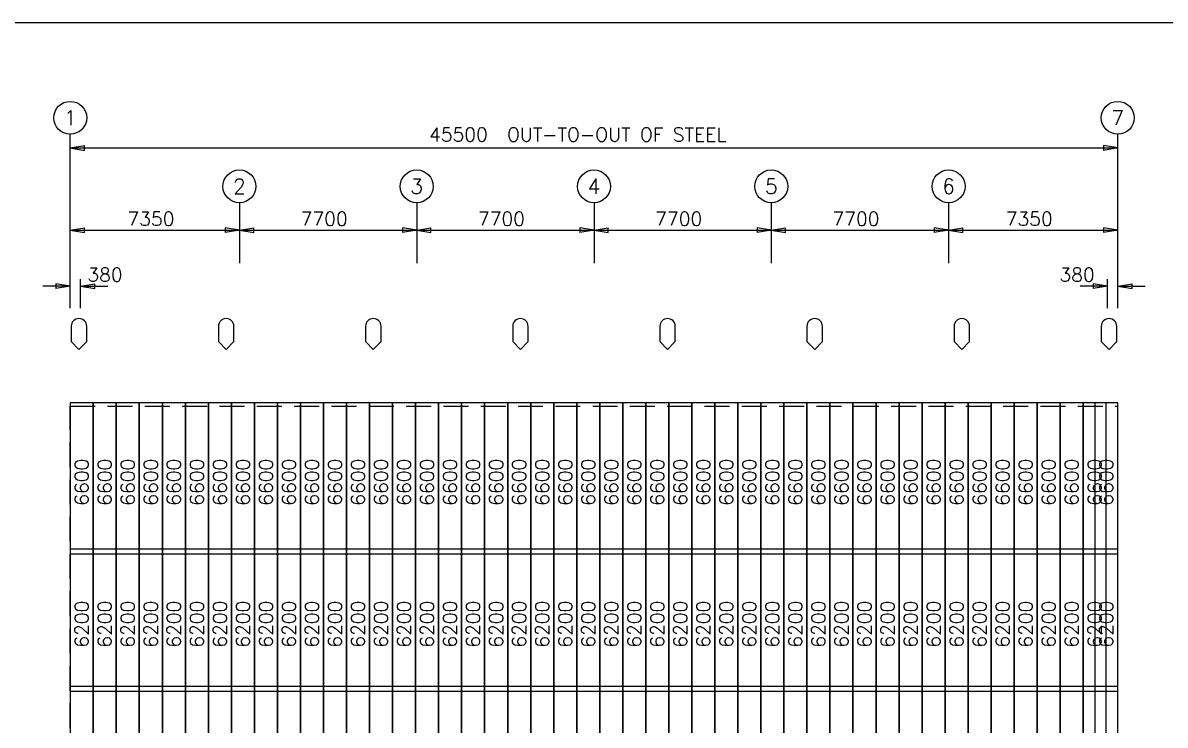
# Model space of a CAD drawing. Extents: x 0 to 143323, y 0 to 101350.
# Drawn here: x 50303 to 99921, y 70825 to 101350 of the extents above; entities that cross this region are included whole.
import ezdxf
from ezdxf.enums import TextEntityAlignment as Align

# ---------------------------------------------------------------- set-up
doc = ezdxf.new("R2010")
doc.units = 0
doc.linetypes.add('CONTIN', pattern=[0])
doc.linetypes.add('DASHED', pattern=[1620.9, 1083.5, -537.4])
doc.layers.get('0').update_dxf_attribs({"linetype": 'CONTIN'})
for name, color, linetype in [('1', 7, 'CONTIN'), ('11', 7, 'CONTIN'), ('12', 6, 'CONTIN'), ('13', 1, 'CONTIN'), ('15', 7, 'CONTIN'), ('2', 6, 'CONTIN'), ('22', 7, 'CONTIN'), ('3', 7, 'CONTIN'), ('5', 5, 'DASHED')]:
    doc.layers.add(name, color=color, linetype=linetype)
doc.styles.add('SIMPLEX', font='SIMPLEX')

# ---------------------------------------------------------------- blocks, each defined once
blk = doc.blocks.new('SHIELD')
for p, q in [((-12.7, 38.1), (-12.7, 12.7)), ((12.7, 12.7), (12.7, 38.1)), ((-12.7, 12.7), (0, 0)), ((0, 0), (12.7, 12.7))]:
    blk.add_line(p, q)
blk.add_arc((0, 38.1), 12.7, 0, 180)
blk = doc.blocks.new('ARROW')
for p, q in [((0, 0), (-619.73676, 103.289467)), ((-619.73676, 103.289467), (-619.73676, -103.28947)), ((0, 0), (-619.73676, -103.28947))]:
    blk.add_line(p, q)
blk = doc.blocks.new('ROFSHT')
at = {"layer": '1'}
for p, q in [((-0.00024, 61149.2617), (-0.00024, 54579.9219)), ((999.99982, 61149.2617), (-0.00024, 61149.2617)), ((999.99982, 54579.9219), (999.99982, 61149.2617)), ((999.99982, 61149.2617), (999.99982, 54579.9219)), ((1999.99963, 61149.2617), (999.99982, 61149.2617)), ((1999.99963, 54579.9219), (1999.99963, 61149.2617)), ((1999.99963, 61149.2617), (1999.99963, 54579.9219)), ((2999.99976, 61149.2617), (1999.99963, 61149.2617)), ((2999.99976, 54579.9219), (2999.99976, 61149.2617)), ((2999.99976, 61149.2617), (2999.99976, 54579.9219)), ((4000, 61149.2617), (2999.99976, 61149.2617)), ((3999.99927, 61149.2617), (3999.99927, 54579.9219)), ((4999.99951, 61149.2617), (3999.99927, 61149.2617)), ((4000, 54579.9219), (4000, 61149.2617)), ((4999.99951, 54579.9219), (4999.99951, 61149.2617)), ((5000, 61149.2617), (5000, 54579.9219)), ((5999.99951, 61149.2617), (5000, 61149.2617)), ((5999.99951, 54579.9219), (5999.99951, 61149.2617)), ((5999.99951, 61149.2617), (5999.99951, 54579.9219)), ((6999.99951, 61149.2617), (5999.99951, 61149.2617)), ((6999.99951, 54579.9219), (6999.99951, 61149.2617)), ((6999.99951, 61149.2617), (6999.99951, 54579.9219)), ((8000, 61149.2617), (6999.99951, 61149.2617)), ((8000, 54579.9219), (8000, 61149.2617)), ((8000, 61149.2617), (8000, 54579.9219)), ((9000, 61149.2617), (8000, 61149.2617)), ((9000, 54579.9219), (9000, 61149.2617)), ((9000, 61149.2617), (9000, 54579.9219)), ((10000, 61149.2617), (9000, 61149.2617)), ((10000, 54579.9219), (10000, 61149.2617)), ((10000, 61149.2617), (10000, 54579.9219)), ((11000.001, 61149.2617), (10000, 61149.2617)), ((11000, 61149.2617), (11000, 54579.9219)), ((12000, 61149.2617), (11000, 61149.2617)), ((11000.001, 54579.9219), (11000.001, 61149.2617)), ((12000, 54579.9219), (12000, 61149.2617)), ((12000, 61149.2617), (12000, 54579.9219)), ((13000, 61149.2617), (12000, 61149.2617)), ((13000, 54579.9219), (13000, 61149.2617)), ((13000, 61149.2617), (13000, 54579.9219)), ((13999.998, 61149.2617), (13000, 61149.2617)), ((13999.998, 54579.9219), (13999.998, 61149.2617)), ((13999.998, 61149.2617), (13999.998, 54579.9219)), ((14999.998, 61149.2617), (13999.998, 61149.2617)), ((14999.998, 54579.9219), (14999.998, 61149.2617)), ((15000, 61149.2617), (15000, 54579.9219)), ((16000, 61149.2617), (15000, 61149.2617)), ((16000, 54579.9219), (16000, 61149.2617)), ((16000, 61149.2617), (16000, 54579.9219)), ((17000, 61149.2617), (16000, 61149.2617)), ((17000, 54579.9219), (17000, 61149.2617)), ((17000, 61149.2617), (17000, 54579.9219)), ((17999.998, 61149.2617), (17000, 61149.2617)), ((17999.998, 54579.9219), (17999.998, 61149.2617)), ((18000, 61149.2617), (18000, 54579.9219)), ((19000, 61149.2617), (18000, 61149.2617)), ((19000, 54579.9219), (19000, 61149.2617)), ((19000, 61149.2617), (19000, 54579.9219)), ((20000, 61149.2617), (19000, 61149.2617)), ((20000, 54579.9219), (20000, 61149.2617)), ((20000, 61149.2617), (20000, 54579.9219)), ((21000, 61149.2617), (20000, 61149.2617)), ((21000, 54579.9219), (21000, 61149.2617)), ((21000, 61149.2617), (21000, 54579.9219)), ((22000, 61149.2617), (21000, 61149.2617)), ((22000, 54579.9219), (22000, 61149.2617)), ((22000, 61149.2617), (22000, 54579.9219)), ((22999.998, 61149.2617), (22000, 61149.2617)), ((22999.998, 54579.9219), (22999.998, 61149.2617)), ((23000, 61149.2617), (23000, 54579.9219)), ((24000, 61149.2617), (23000, 61149.2617)), ((24000, 54579.9219), (24000, 61149.2617)), ((24000, 61149.2617), (24000, 54579.9219)), ((25000, 61149.2617), (24000, 61149.2617)), ((25000, 54579.9219), (25000, 61149.2617)), ((25000, 61149.2617), (25000, 54579.9219)), ((25999.998, 61149.2617), (25000, 61149.2617)), ((25999.998, 54579.9219), (25999.998, 61149.2617)), ((26000, 61149.2617), (26000, 54579.9219)), ((27000.0039, 61149.2617), (26000, 61149.2617)), ((27000.0039, 54579.9219), (27000.0039, 61149.2617)), ((27000.0039, 61149.2617), (27000.0039, 54579.9219)), ((28000.0039, 61149.2617), (27000.0039, 61149.2617)), ((27999.9961, 61149.2617), (27999.9961, 54579.9219)), ((29000, 61149.2617), (27999.9961, 61149.2617)), ((28000.0039, 54579.9219), (28000.0039, 61149.2617)), ((29000, 54579.9219), (29000, 61149.2617)), ((29000, 61149.2617), (29000, 54579.9219)), ((30000, 61149.2617), (29000, 61149.2617)), ((30000, 54579.9219), (30000, 61149.2617)), ((30000, 61149.2617), (30000, 54579.9219)), ((31000.0039, 61149.2617), (30000, 61149.2617)), ((30999.9961, 61149.2617), (30999.9961, 54579.9219)), ((32000, 61149.2617), (30999.9961, 61149.2617)), ((31000.0039, 54579.9219), (31000.0039, 61149.2617)), ((32000, 54579.9219), (32000, 61149.2617)), ((32000, 61149.2617), (32000, 54579.9219)), ((33000, 61149.2617), (32000, 61149.2617)), ((33000, 54579.9219), (33000, 61149.2617)), ((33000, 61149.2617), (33000, 54579.9219)), ((34000, 61149.2617), (33000, 61149.2617)), ((34000, 54579.9219), (34000, 61149.2617)), ((34000, 61149.2617), (34000, 54579.9219)), ((35000, 61149.2617), (34000, 61149.2617)), ((35000, 54579.9219), (35000, 61149.2617)), ((35000, 61149.2617), (35000, 54579.9219)), ((36000, 61149.2617), (35000, 61149.2617)), ((36000, 54579.9219), (36000, 61149.2617)), ((36000, 61149.2617), (36000, 54579.9219)), ((37000, 61149.2617), (36000, 61149.2617)), ((37000, 54579.9219), (37000, 61149.2617)), ((37000, 61149.2617), (37000, 54579.9219)), ((38000, 61149.2617), (37000, 61149.2617)), ((38000, 54579.9219), (38000, 61149.2617)), ((38000, 61149.2617), (38000, 54579.9219)), ((39000, 61149.2617), (38000, 61149.2617)), ((39000, 54579.9219), (39000, 61149.2617)), ((39000, 61149.2617), (39000, 54579.9219)), ((40000, 61149.2617), (39000, 61149.2617)), ((40000, 54579.9219), (40000, 61149.2617)), ((40000, 61149.2617), (40000, 54579.9219)), ((41000.0039, 61149.2617), (40000, 61149.2617)), ((41000, 61149.2617), (41000, 54579.9219)), ((42000, 61149.2617), (41000, 61149.2617)), ((41000.0039, 54579.9219), (41000.0039, 61149.2617)), ((42000, 54579.9219), (42000, 61149.2617)), ((42000, 61149.2617), (42000, 54579.9219)), ((43000, 61149.2617), (42000, 61149.2617)), ((43000, 54579.9219), (43000, 61149.2617)), ((43000, 61149.2617), (43000, 54579.9219)), ((44000.0039, 61149.2617), (43000, 61149.2617)), ((44000, 61149.2617), (44000, 54579.9219)), ((45000, 61149.2617), (44000, 61149.2617)), ((44000.0039, 54579.9219), (44000.0039, 61149.2617)), ((44500, 61149.2617), (44500, 54579.9219)), ((45500, 61149.2617), (44500, 61149.2617)), ((45000, 54579.9219), (45000, 61149.2617)), ((45500, 54579.9219), (45500, 61149.2617)), ((-0.00024, 54778.9297), (-0.00024, 48609.7031)), ((999.99982, 54778.9297), (-0.00024, 54778.9297)), ((-0.00024, 54579.9219), (999.99982, 54579.9219)), ((999.99982, 48609.7031), (999.99982, 54778.9297)), ((999.99982, 54778.9297), (999.99982, 48609.7031)), ((1999.99963, 54778.9297), (999.99982, 54778.9297)), ((999.99982, 54579.9219), (1999.99963, 54579.9219)), ((1999.99963, 48609.7031), (1999.99963, 54778.9297)), ((1999.99963, 54778.9297), (1999.99963, 48609.7031)), ((2999.99976, 54778.9297), (1999.99963, 54778.9297)), ((1999.99963, 54579.9219), (2999.99976, 54579.9219)), ((2999.99976, 48609.7031), (2999.99976, 54778.9297)), ((2999.99976, 54778.9297), (2999.99976, 48609.7031)), ((4000, 54778.9297), (2999.99976, 54778.9297)), ((2999.99976, 54579.9219), (4000, 54579.9219)), ((3999.99927, 54778.9297), (3999.99927, 48609.7031)), ((4999.99951, 54778.9297), (3999.99927, 54778.9297)), ((3999.99927, 54579.9219), (4999.99951, 54579.9219)), ((4000, 48609.7031), (4000, 54778.9297)), ((4999.99951, 48609.7031), (4999.99951, 54778.9297)), ((5000, 54778.9297), (5000, 48609.7031)), ((5999.99951, 54778.9297), (5000, 54778.9297)), ((5000, 54579.9219), (5999.99951, 54579.9219)), ((5999.99951, 48609.7031), (5999.99951, 54778.9297)), ((5999.99951, 54778.9297), (5999.99951, 48609.7031)), ((6999.99951, 54778.9297), (5999.99951, 54778.9297)), ((5999.99951, 54579.9219), (6999.99951, 54579.9219)), ((6999.99951, 48609.7031), (6999.99951, 54778.9297)), ((6999.99951, 54778.9297), (6999.99951, 48609.7031)), ((8000, 54778.9297), (6999.99951, 54778.9297)), ((6999.99951, 54579.9219), (8000, 54579.9219)), ((8000, 48609.7031), (8000, 54778.9297)), ((8000, 54778.9297), (8000, 48609.7031)), ((9000, 54778.9297), (8000, 54778.9297)), ((8000, 54579.9219), (9000, 54579.9219)), ((9000, 48609.7031), (9000, 54778.9297)), ((9000, 54778.9297), (9000, 48609.7031)), ((10000, 54778.9297), (9000, 54778.9297)), ((9000, 54579.9219), (10000, 54579.9219)), ((10000, 48609.7031), (10000, 54778.9297)), ((10000, 54778.9297), (10000, 48609.7031)), ((11000.001, 54778.9297), (10000, 54778.9297)), ((10000, 54579.9219), (11000.001, 54579.9219)), ((11000, 54778.9297), (11000, 48609.7031)), ((12000, 54778.9297), (11000, 54778.9297)), ((11000, 54579.9219), (12000, 54579.9219)), ((11000.001, 48609.7031), (11000.001, 54778.9297)), ((12000, 48609.7031), (12000, 54778.9297)), ((12000, 54778.9297), (12000, 48609.7031)), ((13000, 54778.9297), (12000, 54778.9297)), ((12000, 54579.9219), (13000, 54579.9219)), ((13000, 48609.7031), (13000, 54778.9297)), ((13000, 54778.9297), (13000, 48609.7031)), ((13999.998, 54778.9297), (13000, 54778.9297)), ((13000, 54579.9219), (13999.998, 54579.9219)), ((13999.998, 48609.7031), (13999.998, 54778.9297)), ((13999.998, 54778.9297), (13999.998, 48609.7031)), ((14999.998, 54778.9297), (13999.998, 54778.9297)), ((13999.998, 54579.9219), (14999.998, 54579.9219)), ((14999.998, 48609.7031), (14999.998, 54778.9297)), ((15000, 54778.9297), (15000, 48609.7031)), ((16000, 54778.9297), (15000, 54778.9297)), ((15000, 54579.9219), (16000, 54579.9219)), ((16000, 48609.7031), (16000, 54778.9297)), ((16000, 54778.9297), (16000, 48609.7031)), ((17000, 54778.9297), (16000, 54778.9297)), ((16000, 54579.9219), (17000, 54579.9219)), ((17000, 48609.7031), (17000, 54778.9297)), ((17000, 54778.9297), (17000, 48609.7031)), ((17999.998, 54778.9297), (17000, 54778.9297)), ((17000, 54579.9219), (17999.998, 54579.9219)), ((17999.998, 48609.7031), (17999.998, 54778.9297)), ((18000, 54778.9297), (18000, 48609.7031)), ((19000, 54778.9297), (18000, 54778.9297)), ((18000, 54579.9219), (19000, 54579.9219)), ((19000, 48609.7031), (19000, 54778.9297)), ((19000, 54778.9297), (19000, 48609.7031)), ((20000, 54778.9297), (19000, 54778.9297)), ((19000, 54579.9219), (20000, 54579.9219)), ((20000, 48609.7031), (20000, 54778.9297)), ((20000, 54778.9297), (20000, 48609.7031)), ((21000, 54778.9297), (20000, 54778.9297)), ((20000, 54579.9219), (21000, 54579.9219)), ((21000, 48609.7031), (21000, 54778.9297)), ((21000, 54778.9297), (21000, 48609.7031)), ((22000, 54778.9297), (21000, 54778.9297)), ((21000, 54579.9219), (22000, 54579.9219)), ((22000, 48609.7031), (22000, 54778.9297)), ((22000, 54778.9297), (22000, 48609.7031)), ((22999.998, 54778.9297), (22000, 54778.9297)), ((22000, 54579.9219), (22999.998, 54579.9219)), ((22999.998, 48609.7031), (22999.998, 54778.9297)), ((23000, 54778.9297), (23000, 48609.7031)), ((24000, 54778.9297), (23000, 54778.9297)), ((23000, 54579.9219), (24000, 54579.9219)), ((24000, 48609.7031), (24000, 54778.9297)), ((24000, 54778.9297), (24000, 48609.7031)), ((25000, 54778.9297), (24000, 54778.9297)), ((24000, 54579.9219), (25000, 54579.9219)), ((25000, 48609.7031), (25000, 54778.9297)), ((25000, 54778.9297), (25000, 48609.7031)), ((25999.998, 54778.9297), (25000, 54778.9297)), ((25000, 54579.9219), (25999.998, 54579.9219)), ((25999.998, 48609.7031), (25999.998, 54778.9297)), ((26000, 54778.9297), (26000, 48609.7031)), ((27000.0039, 54778.9297), (26000, 54778.9297)), ((26000, 54579.9219), (27000.0039, 54579.9219)), ((27000.0039, 48609.7031), (27000.0039, 54778.9297)), ((27000.0039, 54778.9297), (27000.0039, 48609.7031)), ((28000.0039, 54778.9297), (27000.0039, 54778.9297)), ((27000.0039, 54579.9219), (28000.0039, 54579.9219)), ((27999.9961, 54778.9297), (27999.9961, 48609.7031)), ((29000, 54778.9297), (27999.9961, 54778.9297)), ((27999.9961, 54579.9219), (29000, 54579.9219)), ((28000.0039, 48609.7031), (28000.0039, 54778.9297)), ((29000, 48609.7031), (29000, 54778.9297)), ((29000, 54778.9297), (29000, 48609.7031)), ((30000, 54778.9297), (29000, 54778.9297)), ((29000, 54579.9219), (30000, 54579.9219)), ((30000, 48609.7031), (30000, 54778.9297)), ((30000, 54778.9297), (30000, 48609.7031)), ((31000.0039, 54778.9297), (30000, 54778.9297)), ((30000, 54579.9219), (31000.0039, 54579.9219)), ((30999.9961, 54778.9297), (30999.9961, 48609.7031)), ((32000, 54778.9297), (30999.9961, 54778.9297)), ((30999.9961, 54579.9219), (32000, 54579.9219)), ((31000.0039, 48609.7031), (31000.0039, 54778.9297)), ((32000, 48609.7031), (32000, 54778.9297)), ((32000, 54778.9297), (32000, 48609.7031)), ((33000, 54778.9297), (32000, 54778.9297)), ((32000, 54579.9219), (33000, 54579.9219)), ((33000, 48609.7031), (33000, 54778.9297)), ((33000, 54778.9297), (33000, 48609.7031)), ((34000, 54778.9297), (33000, 54778.9297)), ((33000, 54579.9219), (34000, 54579.9219)), ((34000, 48609.7031), (34000, 54778.9297)), ((34000, 54778.9297), (34000, 48609.7031)), ((35000, 54778.9297), (34000, 54778.9297)), ((34000, 54579.9219), (35000, 54579.9219)), ((35000, 48609.7031), (35000, 54778.9297)), ((35000, 54778.9297), (35000, 48609.7031)), ((36000, 54778.9297), (35000, 54778.9297)), ((35000, 54579.9219), (36000, 54579.9219)), ((36000, 48609.7031), (36000, 54778.9297)), ((36000, 54778.9297), (36000, 48609.7031)), ((37000, 54778.9297), (36000, 54778.9297)), ((36000, 54579.9219), (37000, 54579.9219)), ((37000, 48609.7031), (37000, 54778.9297)), ((37000, 54778.9297), (37000, 48609.7031)), ((38000, 54778.9297), (37000, 54778.9297)), ((37000, 54579.9219), (38000, 54579.9219)), ((38000, 48609.7031), (38000, 54778.9297)), ((38000, 54778.9297), (38000, 48609.7031)), ((39000, 54778.9297), (38000, 54778.9297)), ((38000, 54579.9219), (39000, 54579.9219)), ((39000, 48609.7031), (39000, 54778.9297)), ((39000, 54778.9297), (39000, 48609.7031)), ((40000, 54778.9297), (39000, 54778.9297)), ((39000, 54579.9219), (40000, 54579.9219)), ((40000, 48609.7031), (40000, 54778.9297)), ((40000, 54778.9297), (40000, 48609.7031)), ((41000.0039, 54778.9297), (40000, 54778.9297)), ((40000, 54579.9219), (41000.0039, 54579.9219)), ((41000, 54778.9297), (41000, 48609.7031)), ((42000, 54778.9297), (41000, 54778.9297)), ((41000, 54579.9219), (42000, 54579.9219)), ((41000.0039, 48609.7031), (41000.0039, 54778.9297)), ((42000, 48609.7031), (42000, 54778.9297)), ((42000, 54778.9297), (42000, 48609.7031)), ((43000, 54778.9297), (42000, 54778.9297)), ((42000, 54579.9219), (43000, 54579.9219)), ((43000, 48609.7031), (43000, 54778.9297)), ((43000, 54778.9297), (43000, 48609.7031)), ((44000.0039, 54778.9297), (43000, 54778.9297)), ((43000, 54579.9219), (44000.0039, 54579.9219)), ((44000, 54778.9297), (44000, 48609.7031)), ((45000, 54778.9297), (44000, 54778.9297)), ((44000, 54579.9219), (45000, 54579.9219)), ((44000.0039, 48609.7031), (44000.0039, 54778.9297)), ((44500, 54778.9297), (44500, 48609.7031)), ((45500, 54778.9297), (44500, 54778.9297)), ((44500, 54579.9219), (45500, 54579.9219)), ((45000, 48609.7031), (45000, 54778.9297)), ((45500, 48609.7031), (45500, 54778.9297)), ((-0.00024, 48808.7109), (-0.00024, 42639.4766)), ((999.99982, 48808.7109), (-0.00024, 48808.7109)), ((999.99982, 42639.4766), (999.99982, 48808.7109)), ((999.99982, 48808.7109), (999.99982, 42639.4766)), ((1999.99963, 48808.7109), (999.99982, 48808.7109)), ((1999.99963, 42639.4766), (1999.99963, 48808.7109)), ((1999.99963, 48808.7109), (1999.99963, 42639.4766)), ((2999.99976, 48808.7109), (1999.99963, 48808.7109)), ((2999.99976, 42639.4766), (2999.99976, 48808.7109)), ((2999.99976, 48808.7109), (2999.99976, 42639.4766)), ((4000, 48808.7109), (2999.99976, 48808.7109)), ((3999.99927, 48808.7109), (3999.99927, 42639.4766)), ((4999.99951, 48808.7109), (3999.99927, 48808.7109)), ((4000, 42639.4766), (4000, 48808.7109)), ((4999.99951, 42639.4766), (4999.99951, 48808.7109)), ((5000, 48808.7109), (5000, 42639.4766)), ((5999.99951, 48808.7109), (5000, 48808.7109)), ((5999.99951, 42639.4766), (5999.99951, 48808.7109)), ((5999.99951, 48808.7109), (5999.99951, 42639.4766)), ((6999.99951, 48808.7109), (5999.99951, 48808.7109)), ((6999.99951, 42639.4766), (6999.99951, 48808.7109)), ((6999.99951, 48808.7109), (6999.99951, 42639.4766)), ((8000, 48808.7109), (6999.99951, 48808.7109)), ((8000, 42639.4766), (8000, 48808.7109)), ((8000, 48808.7109), (8000, 42639.4766)), ((9000, 48808.7109), (8000, 48808.7109)), ((9000, 42639.4766), (9000, 48808.7109)), ((9000, 48808.7109), (9000, 42639.4766)), ((10000, 48808.7109), (9000, 48808.7109)), ((10000, 42639.4766), (10000, 48808.7109)), ((10000, 48808.7109), (10000, 42639.4766)), ((11000.001, 48808.7109), (10000, 48808.7109)), ((11000, 48808.7109), (11000, 42639.4766)), ((12000, 48808.7109), (11000, 48808.7109)), ((11000.001, 42639.4766), (11000.001, 48808.7109)), ((12000, 42639.4766), (12000, 48808.7109)), ((12000, 48808.7109), (12000, 42639.4766)), ((13000, 48808.7109), (12000, 48808.7109)), ((13000, 42639.4766), (13000, 48808.7109)), ((13000, 48808.7109), (13000, 42639.4766)), ((13999.998, 48808.7109), (13000, 48808.7109)), ((13999.998, 42639.4766), (13999.998, 48808.7109)), ((13999.998, 48808.7109), (13999.998, 42639.4766)), ((14999.998, 48808.7109), (13999.998, 48808.7109)), ((14999.998, 42639.4766), (14999.998, 48808.7109)), ((15000, 48808.7109), (15000, 42639.4766)), ((16000, 48808.7109), (15000, 48808.7109)), ((16000, 42639.4766), (16000, 48808.7109)), ((16000, 48808.7109), (16000, 42639.4766)), ((17000, 48808.7109), (16000, 48808.7109)), ((17000, 42639.4766), (17000, 48808.7109)), ((17000, 48808.7109), (17000, 42639.4766)), ((17999.998, 48808.7109), (17000, 48808.7109)), ((17999.998, 42639.4766), (17999.998, 48808.7109)), ((18000, 48808.7109), (18000, 42639.4766)), ((19000, 48808.7109), (18000, 48808.7109)), ((19000, 42639.4766), (19000, 48808.7109)), ((19000, 48808.7109), (19000, 42639.4766)), ((20000, 48808.7109), (19000, 48808.7109)), ((20000, 42639.4766), (20000, 48808.7109)), ((20000, 48808.7109), (20000, 42639.4766)), ((21000, 48808.7109), (20000, 48808.7109)), ((21000, 42639.4766), (21000, 48808.7109)), ((21000, 48808.7109), (21000, 42639.4766)), ((22000, 48808.7109), (21000, 48808.7109)), ((22000, 42639.4766), (22000, 48808.7109)), ((22000, 48808.7109), (22000, 42639.4766)), ((22999.998, 48808.7109), (22000, 48808.7109)), ((22999.998, 42639.4766), (22999.998, 48808.7109)), ((23000, 48808.7109), (23000, 42639.4766)), ((24000, 48808.7109), (23000, 48808.7109)), ((24000, 42639.4766), (24000, 48808.7109)), ((24000, 48808.7109), (24000, 42639.4766)), ((25000, 48808.7109), (24000, 48808.7109)), ((25000, 42639.4766), (25000, 48808.7109)), ((25000, 48808.7109), (25000, 42639.4766)), ((25999.998, 48808.7109), (25000, 48808.7109)), ((25999.998, 42639.4766), (25999.998, 48808.7109)), ((26000, 48808.7109), (26000, 42639.4766)), ((27000.0039, 48808.7109), (26000, 48808.7109)), ((27000.0039, 42639.4766), (27000.0039, 48808.7109)), ((27000.0039, 48808.7109), (27000.0039, 42639.4766)), ((28000.0039, 48808.7109), (27000.0039, 48808.7109)), ((27999.9961, 48808.7109), (27999.9961, 42639.4766)), ((29000, 48808.7109), (27999.9961, 48808.7109)), ((28000.0039, 42639.4766), (28000.0039, 48808.7109)), ((29000, 42639.4766), (29000, 48808.7109)), ((29000, 48808.7109), (29000, 42639.4766)), ((30000, 48808.7109), (29000, 48808.7109)), ((30000, 42639.4766), (30000, 48808.7109)), ((30000, 48808.7109), (30000, 42639.4766)), ((31000.0039, 48808.7109), (30000, 48808.7109)), ((30999.9961, 48808.7109), (30999.9961, 42639.4766)), ((32000, 48808.7109), (30999.9961, 48808.7109)), ((31000.0039, 42639.4766), (31000.0039, 48808.7109)), ((32000, 42639.4766), (32000, 48808.7109)), ((32000, 48808.7109), (32000, 42639.4766)), ((33000, 48808.7109), (32000, 48808.7109)), ((33000, 42639.4766), (33000, 48808.7109)), ((33000, 48808.7109), (33000, 42639.4766)), ((34000, 48808.7109), (33000, 48808.7109)), ((34000, 42639.4766), (34000, 48808.7109)), ((34000, 48808.7109), (34000, 42639.4766)), ((35000, 48808.7109), (34000, 48808.7109)), ((35000, 42639.4766), (35000, 48808.7109)), ((35000, 48808.7109), (35000, 42639.4766)), ((36000, 48808.7109), (35000, 48808.7109)), ((36000, 42639.4766), (36000, 48808.7109)), ((36000, 48808.7109), (36000, 42639.4766)), ((37000, 48808.7109), (36000, 48808.7109)), ((37000, 42639.4766), (37000, 48808.7109)), ((37000, 48808.7109), (37000, 42639.4766)), ((38000, 48808.7109), (37000, 48808.7109)), ((38000, 42639.4766), (38000, 48808.7109)), ((38000, 48808.7109), (38000, 42639.4766)), ((39000, 48808.7109), (38000, 48808.7109)), ((39000, 42639.4766), (39000, 48808.7109)), ((39000, 48808.7109), (39000, 42639.4766)), ((40000, 48808.7109), (39000, 48808.7109)), ((40000, 42639.4766), (40000, 48808.7109)), ((40000, 48808.7109), (40000, 42639.4766)), ((41000.0039, 48808.7109), (40000, 48808.7109)), ((41000, 48808.7109), (41000, 42639.4766)), ((42000, 48808.7109), (41000, 48808.7109)), ((41000.0039, 42639.4766), (41000.0039, 48808.7109)), ((42000, 42639.4766), (42000, 48808.7109)), ((42000, 48808.7109), (42000, 42639.4766)), ((43000, 48808.7109), (42000, 48808.7109)), ((43000, 42639.4766), (43000, 48808.7109)), ((43000, 48808.7109), (43000, 42639.4766)), ((44000.0039, 48808.7109), (43000, 48808.7109)), ((44000, 48808.7109), (44000, 42639.4766)), ((45000, 48808.7109), (44000, 48808.7109)), ((44000.0039, 42639.4766), (44000.0039, 48808.7109)), ((44500, 48808.7109), (44500, 42639.4766)), ((45500, 48808.7109), (44500, 48808.7109)), ((45000, 42639.4766), (45000, 48808.7109)), ((45500, 42639.4766), (45500, 48808.7109)), ((-0.00024, 48609.7031), (999.99982, 48609.7031)), ((999.99982, 48609.7031), (1999.99963, 48609.7031)), ((1999.99963, 48609.7031), (2999.99976, 48609.7031)), ((2999.99976, 48609.7031), (4000, 48609.7031)), ((3999.99927, 48609.7031), (4999.99951, 48609.7031)), ((5000, 48609.7031), (5999.99951, 48609.7031)), ((5999.99951, 48609.7031), (6999.99951, 48609.7031)), ((6999.99951, 48609.7031), (8000, 48609.7031)), ((8000, 48609.7031), (9000, 48609.7031)), ((9000, 48609.7031), (10000, 48609.7031)), ((10000, 48609.7031), (11000.001, 48609.7031)), ((11000, 48609.7031), (12000, 48609.7031)), ((12000, 48609.7031), (13000, 48609.7031)), ((13000, 48609.7031), (13999.998, 48609.7031)), ((13999.998, 48609.7031), (14999.998, 48609.7031)), ((15000, 48609.7031), (16000, 48609.7031)), ((16000, 48609.7031), (17000, 48609.7031)), ((17000, 48609.7031), (17999.998, 48609.7031)), ((18000, 48609.7031), (19000, 48609.7031)), ((19000, 48609.7031), (20000, 48609.7031)), ((20000, 48609.7031), (21000, 48609.7031)), ((21000, 48609.7031), (22000, 48609.7031)), ((22000, 48609.7031), (22999.998, 48609.7031)), ((23000, 48609.7031), (24000, 48609.7031)), ((24000, 48609.7031), (25000, 48609.7031)), ((25000, 48609.7031), (25999.998, 48609.7031)), ((26000, 48609.7031), (27000.0039, 48609.7031)), ((27000.0039, 48609.7031), (28000.0039, 48609.7031)), ((27999.9961, 48609.7031), (29000, 48609.7031)), ((29000, 48609.7031), (30000, 48609.7031)), ((30000, 48609.7031), (31000.0039, 48609.7031)), ((30999.9961, 48609.7031), (32000, 48609.7031)), ((32000, 48609.7031), (33000, 48609.7031)), ((33000, 48609.7031), (34000, 48609.7031)), ((34000, 48609.7031), (35000, 48609.7031)), ((35000, 48609.7031), (36000, 48609.7031)), ((36000, 48609.7031), (37000, 48609.7031)), ((37000, 48609.7031), (38000, 48609.7031)), ((38000, 48609.7031), (39000, 48609.7031)), ((39000, 48609.7031), (40000, 48609.7031)), ((40000, 48609.7031), (41000.0039, 48609.7031)), ((41000, 48609.7031), (42000, 48609.7031)), ((42000, 48609.7031), (43000, 48609.7031)), ((43000, 48609.7031), (44000.0039, 48609.7031)), ((44000, 48609.7031), (45000, 48609.7031)), ((44500, 48609.7031), (45500, 48609.7031))]:
    blk.add_line(p, q, dxfattribs=at)
at = {"layer": '12'}
for p, q in [((0, 65260.6914), (0, 72816.7109)), ((45500, 65260.6914), (45500, 72816.7109)), ((7350.00146, 69837.2109), (7350.00146, 67215.2422)), ((15050.002, 69837.2109), (15050.002, 67215.2422)), ((22750.002, 69837.2109), (22750.002, 67215.2422)), ((30450.0039, 69837.2109), (30450.0039, 67215.2422)), ((38150, 69837.2109), (38150, 67215.2422)), ((0, 65260.6914), (0, 66512.0781)), ((446.92557, 65260.6914), (446.92557, 66512.0781)), ((45053.0742, 65260.6914), (45053.0742, 66512.0781)), ((45500, 65260.6914), (45500, 66512.0781))]:
    blk.add_line(p, q, dxfattribs=at)
at = {"layer": '13'}
for centre in [(0, 73531.7969), (45500, 73531.7969), (7350.00146, 70552.2969), (15050.002, 70552.2969), (22750.002, 70552.2969), (30450.0039, 70552.2969), (38150, 70552.2969)]:
    blk.add_circle(centre, 715.08093, dxfattribs=at)
at = {"layer": '2'}
for p, q in [((0, 72220.8125), (45500, 72220.8125)), ((0, 68645.4063), (45500, 68645.4063)), ((0, 66214.1328), (-1191.8015, 66214.1328)), ((446.92557, 66214.1328), (1638.72705, 66214.1328)), ((45053.0742, 66214.1328), (43861.2773, 66214.1328)), ((45500, 66214.1328), (46691.8008, 66214.1328))]:
    blk.add_line(p, q, dxfattribs=at)
at = {"layer": '5'}
for p, q in [((0, 0), (0, 61000.0078)), ((0, 61000.0078), (45500, 61000.0078)), ((45500, 0), (45500, 61000.0078))]:
    blk.add_line(p, q, dxfattribs=at)
at = {"layer": '2', "rotation": 180}
for p in [(0, 72220.8125), (0, 68645.4063), (7350.00146, 68645.4063), (15050.002, 68645.4063), (22750.002, 68645.4063), (30450.0039, 68645.4063), (38150, 68645.4063), (446.92557, 66214.1328), (45500, 66214.1328)]:
    blk.add_blockref('ARROW', p, dxfattribs=at)
at = {"layer": '2'}
for p in [(45500, 72220.8125), (7350.00146, 68645.4063), (15050.002, 68645.4063), (22750.002, 68645.4063), (30450.0039, 68645.4063), (38150, 68645.4063), (45500, 68645.4063), (0, 66214.1328), (45053.0742, 66214.1328)]:
    blk.add_blockref('ARROW', p, dxfattribs=at)
at = {"layer": '2', "xscale": 26.3932438, "yscale": 26.3932438, "zscale": 26.3932438}
for p in [(380.00162, 63467.0352), (6771.39795, 63467.0352), (13162.9014, 63467.0352), (19554.3008, 63467.0352), (25945.6992, 63467.0352), (32337.1016, 63467.0352), (38728.6016, 63467.0352), (45120, 63467.0352)]:
    blk.add_blockref('SHIELD', p, dxfattribs=at)
at = {"layer": '11', "style": 'SIMPLEX'}
for s, p in [('45500', (15584.2939, 72506.8438)), ('7350', (2483.19873, 68844.0469)), ('7700', (10008.2002, 68844.0469)), ('7700', (17708.1992, 68844.0469)), ('7700', (25408.2012, 68844.0469)), ('7700', (33108.1992, 68844.0469)), ('7350', (40633.1953, 68844.0469)), ('380', (744.87592, 66412.7734)), ('380', (42967.4219, 66412.7734))]:
    blk.add_text(s, height=595.900757, dxfattribs=at).set_placement(p)
at = {"layer": '13', "style": 'SIMPLEX'}
for s, p in [('1', (0, 73531.7969)), ('7', (45500, 73531.7969)), ('2', (7350.00146, 70552.2969)), ('3', (15050.002, 70552.2969)), ('4', (22750.002, 70552.2969)), ('5', (30450.0039, 70552.2969)), ('6', (38150, 70552.2969))]:
    blk.add_text(s, height=643.57281, dxfattribs=at).set_placement(p, align=Align.MIDDLE_CENTER)
at = {"layer": '15', "style": 'SIMPLEX'}
blk.add_text(' OUT-TO-OUT OF STEEL', height=595.900757, dxfattribs=at).set_placement((18563.7969, 72506.8438))
at = {"layer": '3', "style": 'SIMPLEX'}
for s, p in [('6600', (797.95013, 56672.7891)), ('6600', (1797.95007, 56672.7891)), ('6600', (2797.9502, 56672.7891)), ('6600', (3797.9502, 56672.7891)), ('6600', (4797.9502, 56672.7891)), ('6600', (5797.9502, 56672.7891)), ('6600', (6797.9502, 56672.7891)), ('6600', (7797.94922, 56672.7891)), ('6600', (8797.94922, 56672.7891)), ('6600', (9797.9502, 56672.7891)), ('6600', (10797.9502, 56672.7891)), ('6600', (11797.9492, 56672.7891)), ('6600', (12797.9492, 56672.7891)), ('6600', (13797.9502, 56672.7891)), ('6600', (14797.9502, 56672.7891)), ('6600', (15797.9521, 56672.7891)), ('6600', (16797.9512, 56672.7891)), ('6600', (17797.9512, 56672.7891)), ('6600', (18797.9512, 56672.7891)), ('6600', (19797.9512, 56672.7891)), ('6600', (20797.9512, 56672.7891)), ('6600', (21797.9512, 56672.7891)), ('6600', (22797.9512, 56672.7891)), ('6600', (23797.9512, 56672.7891)), ('6600', (24797.9512, 56672.7891)), ('6600', (25797.9512, 56672.7891)), ('6600', (26797.9512, 56672.7891)), ('6600', (27797.9512, 56672.7891)), ('6600', (28797.9512, 56672.7891)), ('6600', (29797.9512, 56672.7891)), ('6600', (30797.9512, 56672.7891)), ('6600', (31797.9492, 56672.7891)), ('6600', (32797.9492, 56672.7891)), ('6600', (33797.9531, 56672.7891)), ('6600', (34797.9492, 56672.7891)), ('6600', (35797.9492, 56672.7891)), ('6600', (36797.9531, 56672.7891)), ('6600', (37797.9492, 56672.7891)), ('6600', (38797.9492, 56672.7891)), ('6600', (39797.9531, 56672.7891)), ('6600', (40797.9531, 56672.7891)), ('6600', (41797.9492, 56672.7891)), ('6600', (42797.9531, 56672.7891)), ('6600', (43797.9531, 56672.7891)), ('6600', (44797.9492, 56672.7891)), ('6600', (45297.9492, 56672.7891)), ('6200', (797.95013, 50502.5156)), ('6200', (1797.95007, 50502.5156)), ('6200', (2797.9502, 50502.5156)), ('6200', (3797.9502, 50502.5156)), ('6200', (4797.9502, 50502.5156)), ('6200', (5797.9502, 50502.5156)), ('6200', (6797.9502, 50502.5156)), ('6200', (7797.94922, 50502.5156)), ('6200', (8797.94922, 50502.5156)), ('6200', (9797.9502, 50502.5156)), ('6200', (10797.9502, 50502.5156)), ('6200', (11797.9492, 50502.5156)), ('6200', (12797.9492, 50502.5156)), ('6200', (13797.9502, 50502.5156)), ('6200', (14797.9502, 50502.5156)), ('6200', (15797.9521, 50502.5156)), ('6200', (16797.9512, 50502.5156)), ('6200', (17797.9512, 50502.5156)), ('6200', (18797.9512, 50502.5156)), ('6200', (19797.9512, 50502.5156)), ('6200', (20797.9512, 50502.5156)), ('6200', (21797.9512, 50502.5156)), ('6200', (22797.9512, 50502.5156)), ('6200', (23797.9512, 50502.5156)), ('6200', (24797.9512, 50502.5156)), ('6200', (25797.9512, 50502.5156)), ('6200', (26797.9512, 50502.5156)), ('6200', (27797.9512, 50502.5156)), ('6200', (28797.9512, 50502.5156)), ('6200', (29797.9512, 50502.5156)), ('6200', (30797.9512, 50502.5156)), ('6200', (31797.9492, 50502.5156)), ('6200', (32797.9492, 50502.5156)), ('6200', (33797.9531, 50502.5156)), ('6200', (34797.9492, 50502.5156)), ('6200', (35797.9492, 50502.5156)), ('6200', (36797.9531, 50502.5156)), ('6200', (37797.9492, 50502.5156)), ('6200', (38797.9492, 50502.5156)), ('6200', (39797.9531, 50502.5156)), ('6200', (40797.9531, 50502.5156)), ('6200', (41797.9492, 50502.5156)), ('6200', (42797.9531, 50502.5156)), ('6200', (43797.9531, 50502.5156)), ('6200', (44797.9492, 50502.5156)), ('6200', (45297.9492, 50502.5156))]:
    blk.add_text(s, height=595.900757, rotation=90, dxfattribs=at).set_placement(p)

msp = doc.modelspace()

# ---------------------------------------------------------------- linework, layer by layer
at = {"layer": '22'}
msp.add_line((143323.313, 101350.063), (0, 101350.063), dxfattribs=at)

# ---------------------------------------------------------------- block references
msp.add_blockref('ROFSHT', (52361.9063, 23690.748))

doc.saveas('drawing.dxf')
